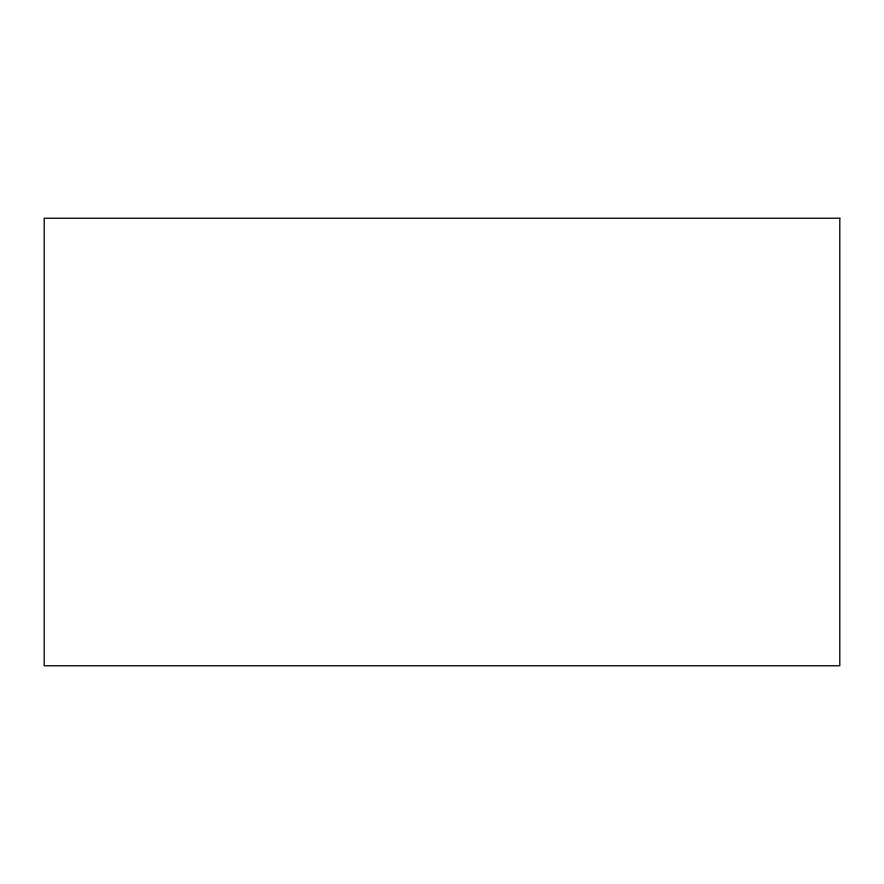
<?xml version="1.0" encoding="UTF-8"?>
<svg xmlns="http://www.w3.org/2000/svg" width="884" height="884" viewBox="0 0 884 884"><rect width="100%" height="100%" fill="white"/><g stroke="black" fill="none" stroke-linecap="round" stroke-linejoin="round"><path stroke-width="1.33" d="M839.8 218.237L44.2 218.237L44.2 665.763L839.8 665.763L839.8 218.237"/></g></svg>
